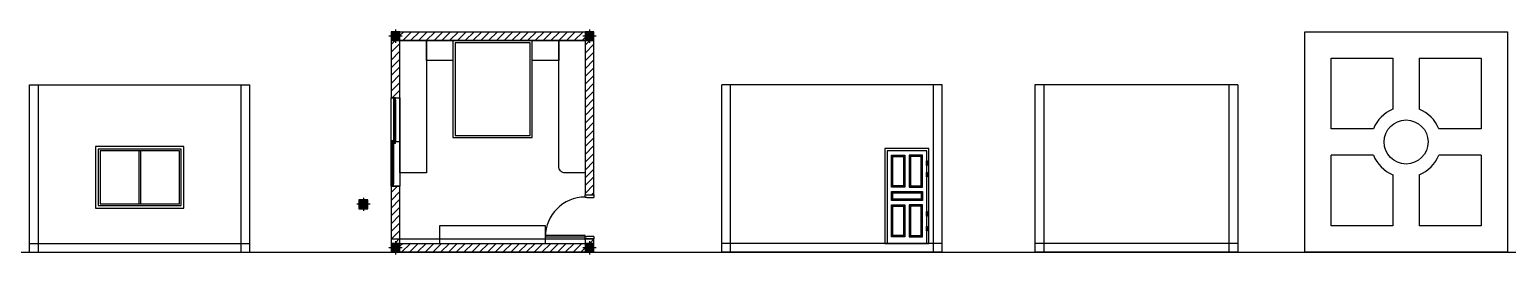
# Model space of a CAD drawing. Header units: millimetres. Extents: x -6592 to 26936, y 32 to 5132.
import ezdxf

# ---------------------------------------------------------------- set-up
doc = ezdxf.new("R2010")
doc.units = ezdxf.units.MM
doc.header["$LTSCALE"] = 10
doc.header["$MEASUREMENT"] = 0
for name, color, linetype in [('Cabinet01', 7, 'Continuous'), ('CL', 7, 'Continuous'), ('Furniture', 255, 'Continuous'), ('Wall', 7, 'Continuous')]:
    doc.layers.add(name, color=color, linetype=linetype)

msp = doc.modelspace()

# ---------------------------------------------------------------- hatches: boundary and pattern name
at = {"layer": 'Cabinet01', "linetype": 'Continuous', "true_color": 0xf7f281}
h = msp.add_hatch(dxfattribs=at)
h.set_pattern_fill('ANSI31', color=51, scale=1000)
h.paths.add_polyline_path([(6012, 5082), (1812, 5082), (1812, 4882), (6012, 4882)])
h.paths.add_polyline_path([(1812, 4882), (1612, 4882), (1612, 3582), (1812, 3582)])
h.paths.add_polyline_path([(6212, 4882), (6012, 4882), (6012, 1882), (6012, 1382), (6212, 1382)])
h.paths.add_polyline_path([(6012, 282), (1812, 282), (1812, 82), (6012, 82)])
h.paths.add_polyline_path([(1812, 1582), (1612, 1582), (1612, 282), (1812, 282)])
h = msp.add_hatch(dxfattribs=at)
h.set_pattern_fill('ANSI31', color=51, scale=1000)
h.paths.add_polyline_path([(6212, 382), (6012, 382), (6012, 282), (6212, 282)])
at = {"layer": 'CL', "true_color": 0xf8991e}
h = msp.add_hatch(dxfattribs=at)
h.set_pattern_fill('ANSI31', color=30)
h.set_pattern_definition([(45, (730.07085, 3812.7485), (-0.088388348, 0.088388348), [])])
h.paths.add_polyline_path([(1812, 5082), (1612, 5082), (1612, 4882), (1812, 4882)])
h = msp.add_hatch(dxfattribs=at)
h.set_pattern_fill('ANSI31', color=30)
h.set_pattern_definition([(45, (5130.07085, 3812.7485), (-0.088388348, 0.088388348), [])])
h.paths.add_polyline_path([(6212, 5082), (6012, 5082), (6012, 4882), (6212, 4882)])
h = msp.add_hatch(dxfattribs=at)
h.set_pattern_fill('ANSI31', color=30)
h.paths.add_polyline_path([(1082, 1269), (882, 1269), (882, 1069), (1082, 1069)])
h = msp.add_hatch(dxfattribs=at)
h.set_pattern_fill('ANSI31', color=30)
h.set_pattern_definition([(45, (730.07085, -987.2515), (-0.088388348, 0.088388348), [])])
h.paths.add_polyline_path([(1812, 282), (1612, 282), (1612, 82), (1812, 82)])
h = msp.add_hatch(dxfattribs=at)
h.set_pattern_fill('ANSI31', color=30)
h.set_pattern_definition([(45, (5130.07085, -987.2515), (-0.088388348, 0.088388348), [])])
h.paths.add_polyline_path([(6212, 282), (6012, 282), (6012, 82), (6212, 82)])

# ---------------------------------------------------------------- linework, layer by layer
for p, q in [((13813, 2432), (12813, 2432)), ((12813, 2432), (12813, 282)), ((13763, 2382), (12863, 2382)), ((12863, 2382), (12863, 282)), ((13763, 282), (13763, 2382)), ((13813, 282), (13813, 2432)), ((12993, 2252), (12963, 2282)), ((13233, 2252), (13263, 2282)), ((13393, 2252), (13363, 2282)), ((13663, 2282), (13633, 2252)), ((12993, 1587), (12963, 1557)), ((12993, 1427), (12963, 1457)), ((13233, 1587), (13263, 1557)), ((13393, 1587), (13363, 1557)), ((13633, 1587), (13663, 1557)), ((13633, 1427), (13663, 1457)), ((12993, 1287), (12963, 1257)), ((12993, 1127), (12963, 1157)), ((13233, 1127), (13263, 1157)), ((13393, 1127), (13363, 1157)), ((13633, 1287), (13663, 1257)), ((13633, 1127), (13663, 1157)), ((12993, 462), (12963, 432)), ((13233, 462), (13263, 432)), ((13393, 462), (13363, 432)), ((13633, 462), (13663, 432)), ((12813, 282), (13813, 282))]:
    msp.add_line(p, q)
for points in [[(12963, 2282), (13263, 2282), (13263, 1557), (12963, 1557)], [(12993, 2252), (13233, 2252), (13233, 1587), (12993, 1587)], [(13663, 2282), (13363, 2282), (13363, 1557), (13663, 1557)], [(13633, 2252), (13393, 2252), (13393, 1587), (13633, 1587)], [(13773, 2100), (13753, 2100), (13753, 2105), (13773, 2105)], [(13773, 1837), (13753, 1837), (13753, 1842), (13773, 1842)], [(12963, 1457), (13663, 1457), (13663, 1257), (12963, 1257)], [(12993, 1427), (13633, 1427), (13633, 1287), (12993, 1287)], [(12963, 1157), (13263, 1157), (13263, 432), (12963, 432)], [(12993, 1127), (13233, 1127), (13233, 462), (12993, 462)], [(13663, 1157), (13363, 1157), (13363, 432), (13663, 432)], [(13633, 1127), (13393, 1127), (13393, 462), (13633, 462)], [(13773, 949), (13753, 949), (13753, 954), (13773, 954)], [(13773, 616), (13753, 616), (13753, 621), (13773, 621)]]:
    msp.add_lwpolyline(points, close=True)
for points in [[(13756, 2105), (13756, 2152)], [(13756, 2052), (13756, 2100)], [(13771, 2152), (13771, 2105)], [(13771, 2100), (13771, 2052)], [(13756, 1842), (13756, 1890)], [(13756, 1790), (13756, 1837)], [(13771, 1890), (13771, 1842)], [(13771, 1837), (13771, 1790)], [(13756, 954), (13756, 1002)], [(13756, 902), (13756, 949)], [(13771, 1002), (13771, 954)], [(13771, 949), (13771, 902)], [(13756, 621), (13756, 669)], [(13756, 569), (13756, 616)], [(13771, 669), (13771, 621)], [(13771, 616), (13771, 569)]]:
    msp.add_lwpolyline(points)
for centre, start, end in [((13763, 2152), 0, 180), ((13763, 2152), 0, 180), ((13763, 2052), 180, 0), ((13763, 1890), 0, 180), ((13763, 1890), 0, 180), ((13763, 1790), 180, 0), ((13763, 1002), 0, 180), ((13763, 1002), 0, 180), ((13763, 902), 180, 0), ((13763, 669), 0, 180), ((13763, 569), 180, 0)]:
    msp.add_arc(centre, 7.5, start, end)
at = {"layer": 'Cabinet01', "linetype": 'Continuous'}
for p, q in [((1612, 5082), (6212, 5082)), ((1612, 4882), (6212, 4882)), ((24336, 4482), (24336, 3323)), ((24936, 4482), (24936, 3323)), ((-6592, 82), (-6592, 3882)), ((-6592, 3882), (-1592, 3882)), ((-6392, 82), (-6392, 3882)), ((-1792, 82), (-1792, 3882)), ((-1592, 82), (-1592, 3882)), ((14113, 3882), (9113, 3882)), ((9113, 82), (9113, 3882)), ((9313, 82), (9313, 3882)), ((13913, 82), (13913, 3882)), ((14113, 82), (14113, 3882)), ((16216, 3882), (16216, 82)), ((20816, 3882), (16216, 3882)), ((16416, 3882), (16416, 82)), ((20616, 3882), (20616, 82)), ((20816, 3882), (20816, 82)), ((1712, 3532), (1662, 3582)), ((1712, 3582), (1662, 3532)), ((1662, 3532), (1662, 2607)), ((1687, 3532), (1687, 2607)), ((1712, 3532), (1712, 2607)), ((23894, 2882), (22936, 2882)), ((26336, 2882), (25377, 2882)), ((-4112, 2382), (-4112, 1182)), ((-4072, 2382), (-4072, 1182)), ((1662, 2557), (1612, 2607)), ((1662, 2607), (1612, 2557)), ((1812, 2582), (1612, 2582)), ((1637, 2557), (1637, 1632)), ((1712, 2557), (1662, 2607)), ((1712, 2607), (1662, 2557)), ((1662, 2557), (1662, 1632)), ((23894, 2282), (22936, 2282)), ((26336, 2282), (25377, 2282)), ((24336, 1840), (24336, 682)), ((24936, 1840), (24936, 682)), ((1662, 1582), (1612, 1632)), ((1662, 1632), (1612, 1582)), ((1612, 1582), (1812, 1582)), ((6012, 1382), (6212, 1382)), ((6012, 1332), (6012, 1382)), ((6012, 1382), (6212, 1382)), ((6212, 1382), (6212, 1322)), ((6012, 1332), (6052, 1332)), ((6052, 1322), (6052, 1332)), ((6052, 1322), (6212, 1322)), ((1612, 382), (6212, 382)), ((5112, 432), (6012, 432)), ((5113, 472), (6012, 472)), ((6012, 382), (6012, 472)), ((6052, 432), (6012, 432)), ((6212, 382), (6012, 382)), ((6052, 432), (6052, 442)), ((6212, 442), (6052, 442)), ((6212, 442), (6212, 382)), ((-6592, 282), (-1592, 282)), ((-6592, 82), (-1592, 82)), ((1612, 282), (6212, 282)), ((1612, 82), (6212, 82)), ((14113, 282), (9113, 282)), ((14113, 82), (9113, 82)), ((20816, 282), (16216, 282)), ((20816, 82), (16216, 82))]:
    msp.add_line(p, q, dxfattribs=at)
msp.add_xline((6212, 82), (1, 0), dxfattribs=at)
for points in [[(22336, 5082), (26936, 5082), (26936, 82), (22336, 82)], [(1812, 4882), (2412, 4882), (2412, 1882), (1812, 1882)], [(1612, 3582), (1812, 3582), (1812, 1582), (1612, 1582)], [(1662, 3532), (1712, 3532), (1712, 3582), (1662, 3582)], [(-5092, 1082), (-3092, 1082), (-3092, 2482), (-5092, 2482)], [(-5032, 1142), (-3152, 1142), (-3152, 2422), (-5032, 2422)], [(-4992, 1182), (-3192, 1182), (-3192, 2382), (-4992, 2382)], [(1612, 2557), (1662, 2557), (1662, 2607), (1612, 2607)], [(1662, 2557), (1712, 2557), (1712, 2607), (1662, 2607)], [(13813, 282), (13813, 2432), (12813, 2432), (12813, 282)], [(1612, 1582), (1662, 1582), (1662, 1632), (1612, 1632)], [(2712, 282), (5112, 282), (5112, 682), (2712, 682)]]:
    msp.add_lwpolyline(points, close=True, dxfattribs=at)
msp.add_lwpolyline([(5412, 2032), (5412, 4882), (6012, 4882), (6012, 1882), (5562, 1882, -0.414214)], format="xyb", close=True, dxfattribs=at)
for points in [[(22936, 2882), (22936, 4482), (24336, 4482)], [(24936, 4482), (26336, 4482), (26336, 2882)], [(24336, 682), (22936, 682), (22936, 2282)], [(26336, 2282), (26336, 682), (24936, 682)]]:
    msp.add_lwpolyline(points, dxfattribs=at)
msp.add_circle((24636, 2582), 500, dxfattribs=at)
for centre, radius, start, end in [((24636, 2582), 800, 112.0243, 157.9757), ((24636, 2582), 800, 22.0243, 67.9757), ((24636, 2582), 800, 202.0243, 247.9757), ((24636, 2582), 800, 292.0243, 337.9757), ((6012, 432), 900, 90, 180)]:
    msp.add_arc(centre, radius, start, end, dxfattribs=at)
at = {"layer": 'CL'}
for p, q in [((1712, 5132), (1712, 4832)), ((6112, 5132), (6112, 4832)), ((1862, 4982), (1562, 4982)), ((6262, 4982), (5962, 4982)), ((1132, 1169), (832, 1169)), ((982, 1319), (982, 1019)), ((1862, 182), (1562, 182)), ((1712, 332), (1712, 32)), ((6262, 182), (5962, 182)), ((6112, 332), (6112, 32))]:
    msp.add_line(p, q, dxfattribs=at)
for points in [[(1612, 4882), (1812, 4882), (1812, 5082), (1612, 5082)], [(6012, 4882), (6212, 4882), (6212, 5082), (6012, 5082)], [(882, 1069), (1082, 1069), (1082, 1269), (882, 1269)], [(1612, 82), (1812, 82), (1812, 282), (1612, 282)], [(6012, 82), (6212, 82), (6212, 282), (6012, 282)]]:
    msp.add_lwpolyline(points, close=True, dxfattribs=at)
at = {"layer": 'Furniture', "linetype": 'Continuous'}
for points in [[(2412, 4882), (3012, 4882), (3012, 4432), (2412, 4432)], [(3012, 2682), (4812, 2682), (4812, 4882), (3012, 4882)], [(3062, 2732), (4762, 2732), (4762, 4832), (3062, 4832)], [(4812, 4882), (5412, 4882), (5412, 4432), (4812, 4432)]]:
    msp.add_lwpolyline(points, close=True, dxfattribs=at)
at = {"layer": 'Wall', "linetype": 'Continuous'}
for points in [[(1812, 5082), (6012, 5082), (6012, 4882), (1812, 4882)], [(6012, 82), (1812, 82), (1812, 282), (6012, 282)]]:
    msp.add_lwpolyline(points, close=True, dxfattribs=at)
for points in [[(1812, 3582), (1812, 4882), (1612, 4882), (1612, 3582)], [(6212, 1382), (6212, 4882), (6012, 4882), (6012, 1382)], [(1612, 3582), (1812, 3582)], [(1812, 1582), (1612, 1582)], [(1612, 1582), (1612, 282), (1812, 282), (1812, 1582)], [(6012, 1382), (6212, 1382)], [(6012, 382), (6012, 282), (6212, 282), (6212, 382)], [(6212, 382), (6012, 382)]]:
    msp.add_lwpolyline(points, dxfattribs=at)

doc.saveas('drawing.dxf')
